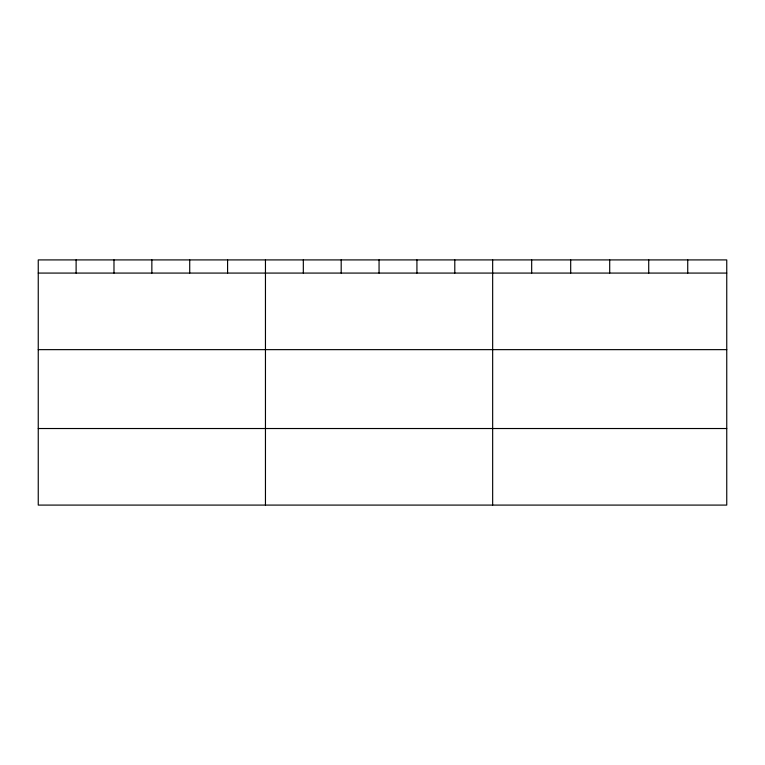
<?xml version="1.0" encoding="UTF-8"?>
<svg xmlns="http://www.w3.org/2000/svg" width="765" height="765" viewBox="0 0 765 765"><rect width="100%" height="100%" fill="white"/><g stroke="black" fill="none" stroke-linecap="round" stroke-linejoin="round"><path stroke-width="1.15" d="M726.75 349.643L726.75 259.909L38.25 259.909L38.25 505.091L726.75 505.091L726.75 349.643L38.25 349.643M38.25 273.076L726.75 273.076M38.25 428.524L726.75 428.524M687.735 259.909L687.735 273.076M648.72 259.909L648.72 273.076M609.705 259.909L609.705 273.076M570.69 259.909L570.69 273.076M531.675 259.909L531.675 273.076M492.66 259.909L492.66 505.091M454.793 259.909L454.793 273.076M416.925 259.909L416.925 273.076M379.058 259.909L379.058 273.076M341.19 259.909L341.19 273.076M303.322 259.909L303.322 273.076M265.455 259.909L265.455 505.091M227.588 259.909L227.588 273.076M189.72 259.909L189.72 273.076M151.853 259.909L151.853 273.076M113.985 259.909L113.985 273.076M76.117 259.909L76.117 273.076"/></g></svg>
